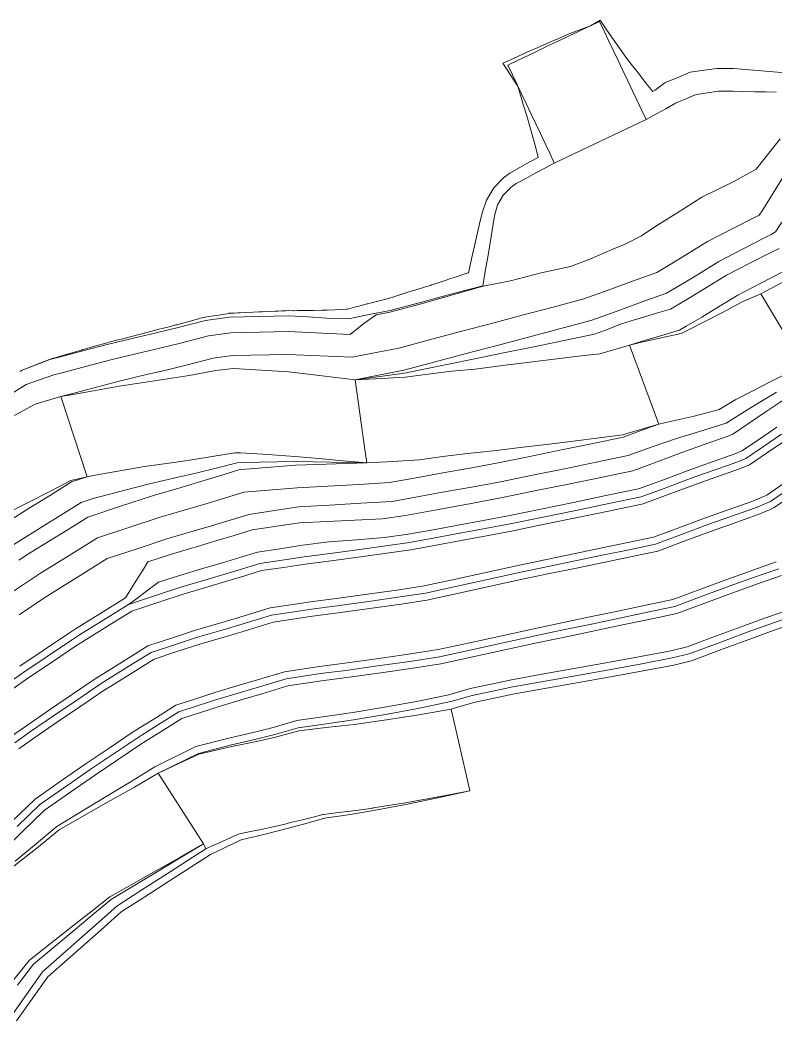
# Model space of a CAD drawing. Header units: inches. Extents: x 477581 to 478656, y 6770716 to 6772554.
# Drawn here: x 477989.3 to 478324.3, y 6772110.4 to 6772553.7 of the extents above; entities that cross this region are included whole.
import ezdxf

# ---------------------------------------------------------------- set-up
doc = ezdxf.new("R2010")
doc.units = ezdxf.units.IN
doc.header["$MEASUREMENT"] = 0
doc.linetypes.add('CONTINUOUS-0-2-1-1-0', pattern=[0])
doc.linetypes.add('CONTINUOUS-0-7-1-1-1', pattern=[0])
for name, color, linetype in [('1', 7, 'Continuous'), ('300', 2, 'Continuous'), ('301', 2, 'Continuous'), ('302', 2, 'Continuous'), ('304', 2, 'Continuous')]:
    doc.layers.add(name, color=color, linetype=linetype)

msp = doc.modelspace()

# ---------------------------------------------------------------- linework, layer by layer
at = {"layer": '1', "linetype": 'CONTINUOUS-0-7-1-1-1', "lineweight": 0}
for points in [[(478050.52, 6772220.13, 250), (478068.49, 6772228.48, 248.44), (478083.21, 6772231.97, 247.34), (478094.11, 6772234.18, 246.23), (478102.5, 6772236.05, 245.37), (478112.84, 6772238.8, 244.56), (478126.18, 6772240.45, 243.47), (478137.39, 6772241.72, 242.34), (478151.64, 6772243.71, 240.9), (478165.99, 6772245.96, 239.45), (478180.29, 6772248.44, 238)], [(477944.34, 6772139.74, 262), (477965.74, 6772162.26, 259.3), (477988.06, 6772180.12, 256.87), (477996.71, 6772186.91, 255.78), (478006.71, 6772194.96, 254.77), (478018.85, 6772202.01, 253.65), (478029.44, 6772208, 252.43), (478040.03, 6772213.99, 251.21), (478050.52, 6772220.13, 250)], [(478188.64, 6772212.35, 238), (478174.79, 6772209.65, 239.41), (478174.41, 6772209.58, 239.45), (478174.39, 6772209.57, 239.45), (478173.96, 6772209.5, 239.49), (478163.22, 6772207.58, 240.59), (478160.15, 6772207.04, 240.9), (478160.08, 6772207.03, 240.9), (478156.23, 6772206.4, 241.29), (478146.88, 6772204.88, 242.22), (478145.79, 6772204.7, 242.33), (478145.65, 6772204.68, 242.34), (478144.64, 6772204.54, 242.44), (478139.15, 6772203.79, 242.99), (478134.46, 6772203.15, 243.45), (478134.26, 6772203.13, 243.47), (478133.13, 6772202.99, 243.59), (478129.18, 6772202.51, 243.99), (478123.82, 6772201.86, 244.53), (478123.54, 6772201.79, 244.56), (478119.26, 6772200.7, 245), (478116.79, 6772200.08, 245.25), (478116.08, 6772199.9, 245.33), (478115.74, 6772199.81, 245.37), (478110.54, 6772198.53, 245.9), (478108.62, 6772198.05, 246.09), (478107.66, 6772197.81, 246.19), (478107.24, 6772197.72, 246.23), (478105.4, 6772197.3, 246.41), (478099.48, 6772195.95, 247.01), (478096.76, 6772195.33, 247.29), (478096.23, 6772195.22, 247.34), (478094.66, 6772194.9, 247.52), (478094.43, 6772194.85, 247.54), (478086.36, 6772193.18, 248.37), (478085.73, 6772192.9, 248.44), (478075.64, 6772188.44, 249.54), (478075.22, 6772188.26, 249.58), (478075.12, 6772188.22, 249.59), (478074.68, 6772188.02, 249.64), (478072.17, 6772186.93, 249.93), (478071.64, 6772186.6, 250)], [(477976.37, 6772116, 262), (477977.75, 6772117.65, 261.79), (477985.98, 6772127.95, 260.5), (477993.48, 6772137.32, 259.3), (478002.61, 6772144.5, 258.14), (478012.6, 6772152.35, 256.87), (478021.22, 6772159.11, 255.78), (478029.13, 6772165.32, 254.77), (478038.92, 6772170.86, 253.65), (478049.51, 6772176.84, 252.43), (478060.1, 6772182.83, 251.21), (478070.69, 6772188.83, 250)]]:
    msp.add_polyline3d(points, dxfattribs=at)
at = {"layer": '300', "linetype": 'CONTINUOUS-0-2-1-1-0', "lineweight": 0}
msp.add_line((478226.05, 6772490.35, 382), (478266.71, 6772509.63, 382), dxfattribs=at)
for points in [[(478404.54, 6772435.95, 340), (478384.93, 6772448.95, 340), (478369.26, 6772450.88, 340), (478353.57, 6772449.08, 340), (478341.07, 6772444.5, 340), (478327.01, 6772437.36, 340), (478317.6, 6772432.48, 340), (478336.69, 6772400.42, 340)], [(478317.6, 6772432.48, 340), (478309.32, 6772428.82, 340.8), (478300.52, 6772424.11, 341.66), (478292.74, 6772420.12, 342.54), (478285.55, 6772416.5, 343.34), (478282.2, 6772414.82, 343.71), (478275.51, 6772413.4, 344.4), (478264.65, 6772410.98, 345.48), (478259.33, 6772409.72, 346)], [(478259.33, 6772409.72, 346), (478246.28, 6772405.86, 347.32), (478239.28, 6772405.14, 348.03), (478227.21, 6772403.64, 349.2), (478215.14, 6772402.13, 350.38), (478203.07, 6772400.63, 351.55), (478191, 6772399.12, 352.73), (478180.46, 6772398.16, 353.78), (478168.97, 6772396.65, 354.88), (478159.93, 6772395.51, 355.79), (478146.83, 6772394.81, 357.1), (478137.86, 6772394.33, 358)], [(478137.86, 6772394.33, 358), (478123.17, 6772396.08, 359.37), (478108.48, 6772397.83, 360.75), (478096.23, 6772398.57, 361.95), (478083.98, 6772399.32, 363.16), (478076.09, 6772398.47, 363.42), (478064.33, 6772396.25, 364.35), (478054.68, 6772394.74, 365.32), (478046.94, 6772393.64, 366.11), (478033.28, 6772391.56, 367.43), (478021.93, 6772389.49, 368.53), (478011.04, 6772387.57, 369.63), (478007.43, 6772386.94, 370)], [(478336.69, 6772400.42, 340), (478329.34, 6772397.3, 340.8), (478321.66, 6772393.37, 341.66), (478313.76, 6772389.29, 342.54), (478306.45, 6772385.6, 343.34), (478299.1, 6772381.21, 343.71), (478287.97, 6772378.23, 344.4), (478277.44, 6772375.93, 345.48), (478272.34, 6772374.75, 346)], [(478007.43, 6772386.94, 370), (477996.07, 6772383.57, 370.7), (477983.54, 6772376.75, 371.68), (477973.04, 6772371.38, 372.86), (477962.44, 6772365.95, 374.03), (477957.03, 6772363.04, 374.57), (477944.63, 6772356.07, 375.95), (477933.09, 6772349.61, 377.25), (477921.49, 6772342.9, 378.56), (477910.43, 6772336.51, 379.84), (477897.51, 6772328.76, 381.05), (477888, 6772320.72, 382)], [(478272.34, 6772374.75, 346), (478256.26, 6772369.95, 347.32), (478246.1, 6772368.65, 348.03), (478234.37, 6772367.2, 349.2), (478222.63, 6772365.75, 350.38), (478210.9, 6772364.3, 351.55), (478199.16, 6772362.86, 352.73), (478187.57, 6772361.71, 353.78), (478176.7, 6772360.33, 354.88), (478166.33, 6772358.91, 355.79), (478151.91, 6772358.03, 357.1), (478142.95, 6772357.55, 358)], [(478142.95, 6772357.55, 358), (478132.33, 6772358.51, 358.92), (478121.71, 6772359.46, 359.83), (478111.09, 6772360.42, 360.75), (478099.06, 6772361.19, 361.95), (478087.03, 6772361.97, 363.16), (478084.47, 6772361.94, 363.42), (478075.28, 6772360.51, 364.35), (478065.39, 6772358.93, 365.32), (478057.48, 6772357.78, 366.11), (478044.41, 6772355.87, 367.43), (478033.57, 6772353.96, 368.53), (478022.69, 6772352.05, 369.63), (478019.07, 6772351.42, 370)], [(478019.07, 6772351.42, 370), (478011.88, 6772349.68, 370.7), (478003.15, 6772345.21, 371.68), (477992.65, 6772339.85, 372.86), (477982.21, 6772334.52, 374.03), (477977.39, 6772331.99, 374.57), (477965.39, 6772325.28, 375.95), (477954.04, 6772318.95, 377.25), (477942.67, 6772312.41, 378.56), (477931.64, 6772306.03, 379.84), (477921.13, 6772299.96, 381.05), (477913.75, 6772293.96, 382)]]:
    msp.add_polyline3d(points, dxfattribs=at)
at = {"layer": '301', "linetype": 'CONTINUOUS-0-2-1-1-0', "lineweight": 0}
for points in [[(477978.97, 6772384.1, 382), (477992.03, 6772392.22, 382), (478004.29, 6772396.52, 382), (478008.38, 6772397.6, 382), (478018.96, 6772400.39, 382), (478030.18, 6772403.39, 382), (478043.74, 6772406.58, 382), (478051.24, 6772408.3, 382), (478060.48, 6772410.55, 382), (478072.9, 6772413.76, 382), (478082.71, 6772415.11, 382), (478095.41, 6772415.39, 382), (478108.12, 6772415.67, 382), (478135.53, 6772414.4, 382), (478141.71, 6772419.26, 382), (478147.06, 6772423.15, 382), (478153.21, 6772424.29, 382), (478167.1, 6772427.97, 382), (478194.5, 6772435.76, 382), (478206.59, 6772438.18, 382), (478220.3, 6772441.68, 382), (478233.3, 6772444.45, 382), (478241.85, 6772447.78, 382), (478252.04, 6772452.21, 382), (478257.43, 6772454.45, 382), (478264.75, 6772458.11, 382), (478271.05, 6772462.34, 382), (478280.38, 6772468.13, 382), (478291.41, 6772475.2, 382), (478305.6, 6772482.11, 382), (478315.42, 6772487.62, 382), (478326.07, 6772501.08, 382)], [(477984.01, 6772331.65, 370), (477993.39, 6772337.48, 370), (478002.76, 6772343.31, 370), (478012.13, 6772349.14, 370), (478019.07, 6772351.42, 370), (478007.43, 6772386.94, 370), (478010.95, 6772387.87, 370), (478021.54, 6772390.66, 370), (478032.64, 6772393.62, 370), (478046.02, 6772396.78, 370), (478053.55, 6772398.5, 370), (478062.93, 6772400.78, 370), (478074.85, 6772403.87, 370), (478083.51, 6772405.05, 370), (478107.93, 6772405.6, 370), (478136.48, 6772404.33, 370), (478144.69, 6772405.95, 370), (478157.11, 6772408.42, 370), (478170.79, 6772412.05, 370), (478184.47, 6772415.67, 370), (478198.15, 6772419.29, 370), (478211.83, 6772422.92, 370), (478225.51, 6772426.54, 370), (478239.19, 6772430.17, 370), (478249.96, 6772434.07, 370), (478260.73, 6772437.97, 370), (478271.49, 6772441.88, 370), (478277.42, 6772445.4, 370), (478284.66, 6772449.77, 370), (478293.99, 6772455.52, 370), (478305.13, 6772461.3, 370), (478314.98, 6772466.35, 370), (478316.88, 6772467.25, 370), (478318.38, 6772469.56, 370), (478329.71, 6772487.78, 370)], [(477988.85, 6772314.5, 358), (477993.1, 6772317.21, 358), (478001.87, 6772322.66, 358), (478010.63, 6772328.11, 358), (478019.4, 6772333.56, 358), (478033.9, 6772338.31, 358), (478048.4, 6772343.07, 358), (478060.73, 6772346.71, 358), (478068.38, 6772348.95, 358), (478077.29, 6772351.68, 358), (478086.2, 6772354.41, 358), (478087.63, 6772354.63, 358), (478111.37, 6772356.51, 358), (478142.95, 6772357.55, 358), (478141.99, 6772364.49, 358), (478137.86, 6772394.33, 358), (478146.72, 6772395.56, 358), (478159.61, 6772397.34, 358), (478169.75, 6772399.38, 358), (478179.89, 6772401.41, 358), (478190.03, 6772403.45, 358), (478203.49, 6772406.21, 358), (478216.95, 6772408.98, 358), (478230.42, 6772411.75, 358), (478243.88, 6772414.52, 358), (478248.67, 6772416.3, 358), (478255.81, 6772419.17, 358), (478261.61, 6772420.96, 358), (478272.33, 6772424.12, 358), (478277.47, 6772425.59, 358), (478279.38, 6772426.71, 358), (478286.2, 6772430.76, 358), (478293.55, 6772435.21, 358), (478302.4, 6772440.66, 358), (478312.95, 6772446.13, 358), (478322.54, 6772451.04, 358), (478325.67, 6772452.53, 358)], [(477983.34, 6772298.63, 346), (477994.37, 6772306.08, 346), (477998.46, 6772308.68, 346), (478011.08, 6772316.53, 346), (478023.69, 6772324.37, 346), (478037.54, 6772328.91, 346), (478051.4, 6772333.45, 346), (478063.57, 6772337.05, 346), (478071.26, 6772339.3, 346), (478079.86, 6772341.93, 346), (478088.45, 6772344.57, 346), (478112.07, 6772346.44, 346), (478125.73, 6772347.22, 346), (478139.39, 6772348, 346), (478153.05, 6772348.79, 346), (478164.89, 6772350.92, 346), (478176.73, 6772353.07, 346), (478188.56, 6772355.21, 346), (478200.4, 6772357.35, 346), (478214.44, 6772360.23, 346), (478228.48, 6772363.11, 346), (478242.52, 6772366, 346), (478256.55, 6772368.88, 346), (478266.88, 6772372.72, 346), (478272.34, 6772374.75, 346), (478259.33, 6772409.72, 346), (478264.52, 6772411.33, 346), (478275.13, 6772414.45, 346), (478281.47, 6772416.26, 346), (478284.51, 6772418.04, 346), (478291.37, 6772422.12, 346), (478298.8, 6772426.61, 346), (478307.37, 6772431.89, 346), (478317.56, 6772437.18, 346), (478326.99, 6772442, 346)], [(477989.21, 6772267.49, 334), (477999.6, 6772274.49, 334), (478010.33, 6772281.73, 334), (478013.96, 6772284.04, 334), (478024.71, 6772290.72, 334), (478036.09, 6772297.8, 334), (478038.72, 6772302.05, 334), (478041.36, 6772306.29, 334), (478044, 6772310.54, 334), (478045.96, 6772313.71, 334), (478056.48, 6772317.16, 334), (478068.38, 6772320.68, 334), (478076.15, 6772322.95, 334), (478084.2, 6772325.41, 334), (478092.24, 6772327.88, 334), (478113.15, 6772331.02, 334), (478125.41, 6772331.62, 334), (478137.66, 6772332.21, 334), (478149.92, 6772332.8, 334), (478160.16, 6772334.22, 334), (478174.7, 6772336.91, 334), (478189.24, 6772339.61, 334), (478203.78, 6772342.3, 334), (478218.06, 6772345.24, 334), (478232.33, 6772348.17, 334), (478246.6, 6772351.11, 334), (478260.88, 6772354.05, 334), (478271.68, 6772358.07, 334), (478282.49, 6772362.09, 334), (478292.43, 6772365.65, 334), (478303.07, 6772369.38, 334), (478305.17, 6772370.26, 334), (478312.55, 6772375.25, 334), (478319.93, 6772380.24, 334), (478326.98, 6772385.09, 334)], [(477980.69, 6772257.67, 322), (477991.02, 6772264.83, 322), (478001.4, 6772271.82, 322), (478012.09, 6772279.04, 322), (478015.68, 6772281.32, 322), (478026.41, 6772287.99, 322), (478037.45, 6772294.86, 322), (478049.4, 6772298.78, 322), (478061.02, 6772302.59, 322), (478072.68, 6772306.04, 322), (478080.53, 6772308.33, 322), (478087.96, 6772310.61, 322), (478095.63, 6772312.96, 322), (478105.54, 6772314.45, 322), (478115.25, 6772315.91, 322), (478126.81, 6772317.38, 322), (478140.91, 6772319.33, 322), (478151.47, 6772320.79, 322), (478161.96, 6772322.24, 322), (478173.06, 6772324.29, 322), (478184.23, 6772326.36, 322), (478195.4, 6772328.43, 322), (478206.53, 6772330.49, 322), (478221.06, 6772333.49, 322), (478235.63, 6772336.5, 322), (478250.19, 6772339.51, 322), (478264.51, 6772342.47, 322), (478275.45, 6772346.55, 322), (478286.64, 6772350.71, 322), (478296.48, 6772354.23, 322), (478307.4, 6772358.07, 322), (478310.94, 6772359.53, 322), (478318.72, 6772364.8, 322), (478326.76, 6772370.23, 322)], [(477985.12, 6772236.24, 310), (477992.17, 6772241.15, 310), (478002.37, 6772248.22, 310), (478012.64, 6772255.14, 310), (478023.12, 6772262.22, 310), (478026.39, 6772264.29, 310), (478035.89, 6772270.2, 310), (478046.02, 6772276.5, 310), (478056.84, 6772280.05, 310), (478067.01, 6772283.38, 310), (478078.35, 6772286.74, 310), (478086.29, 6772289.06, 310), (478100.1, 6772293.29, 310), (478109.26, 6772294.67, 310), (478118.01, 6772295.98, 310), (478129.45, 6772297.44, 310), (478143.28, 6772299.35, 310), (478157.26, 6772301.35, 310), (478168.38, 6772303.07, 310), (478182.32, 6772306.11, 310), (478196.45, 6772309.19, 310), (478210.61, 6772312.27, 310), (478222.62, 6772314.77, 310), (478234.6, 6772317.27, 310), (478246.58, 6772319.76, 310), (478258.56, 6772322.25, 310), (478270.06, 6772324.65, 310), (478281.3, 6772328.83, 310), (478293.03, 6772333.2, 310), (478302.7, 6772336.66, 310), (478314.06, 6772340.65, 310), (478318.77, 6772342.6, 310), (478320.22, 6772343.3, 310), (478328.56, 6772348.95, 310)], [(477986.96, 6772233.6, 298), (477994, 6772238.51, 298), (478004.19, 6772245.57, 298), (478014.44, 6772252.47, 298), (478024.89, 6772259.53, 298), (478028.1, 6772261.57, 298), (478037.59, 6772267.47, 298), (478047.39, 6772273.57, 298), (478057.84, 6772276.99, 298), (478067.96, 6772280.31, 298), (478079.26, 6772283.66, 298), (478087.21, 6772285.98, 298), (478100.82, 6772290.15, 298), (478109.73, 6772291.49, 298), (478118.45, 6772292.8, 298), (478129.87, 6772294.25, 298), (478143.73, 6772296.16, 298), (478157.73, 6772298.17, 298), (478168.97, 6772299.91, 298), (478183, 6772302.97, 298), (478197.14, 6772306.05, 298), (478211.28, 6772309.13, 298), (478223.28, 6772311.63, 298), (478235.26, 6772314.12, 298), (478247.23, 6772316.61, 298), (478259.21, 6772319.1, 298), (478270.96, 6772321.55, 298), (478282.42, 6772325.82, 298), (478294.14, 6772330.18, 298), (478303.78, 6772333.63, 298), (478315.21, 6772337.64, 298), (478320.09, 6772339.67, 298), (478321.83, 6772340.51, 298), (478330.37, 6772346.28, 298)], [(477985.74, 6772198.78, 286), (477996.02, 6772208.67, 286), (478008.63, 6772217.45, 286), (478018.66, 6772224.4, 286), (478028.77, 6772231.21, 286), (478038.94, 6772238.08, 286), (478041.75, 6772239.87, 286), (478049.72, 6772244.82, 286), (478058.31, 6772250.17, 286), (478067.28, 6772253.1, 286), (478075.6, 6772255.83, 286), (478086.49, 6772259.05, 286), (478094.56, 6772261.41, 286), (478106.51, 6772265.07, 286), (478121.98, 6772267.4, 286), (478133.24, 6772268.83, 286), (478147.3, 6772270.77, 286), (478161.52, 6772272.81, 286), (478174.64, 6772274.85, 286), (478188.61, 6772277.9, 286), (478202.76, 6772280.99, 286), (478216.94, 6772284.09, 286), (478229.38, 6772286.7, 286), (478241.8, 6772289.31, 286), (478254.21, 6772291.91, 286), (478266.63, 6772294.52, 286), (478278.57, 6772297.02, 286), (478290.5, 6772301.47, 286), (478302.93, 6772306.09, 286), (478312.34, 6772309.46, 286), (478324.37, 6772313.68, 286)], [(477988, 6772196.5, 274), (477998.06, 6772206.18, 274), (478010.46, 6772214.81, 274), (478020.47, 6772221.75, 274), (478030.56, 6772228.54, 274), (478040.71, 6772235.39, 274), (478043.46, 6772237.15, 274), (478051.42, 6772242.09, 274), (478059.68, 6772247.23, 274), (478068.28, 6772250.05, 274), (478076.56, 6772252.76, 274), (478087.39, 6772255.97, 274), (478095.48, 6772258.33, 274), (478107.23, 6772261.93, 274), (478122.42, 6772264.21, 274), (478133.66, 6772265.64, 274), (478147.75, 6772267.59, 274), (478161.99, 6772269.63, 274), (478175.23, 6772271.68, 274), (478189.29, 6772274.76, 274), (478203.45, 6772277.85, 274), (478217.62, 6772280.95, 274), (478230.04, 6772283.55, 274), (478242.46, 6772286.16, 274), (478254.87, 6772288.76, 274), (478267.29, 6772291.37, 274), (478279.47, 6772293.93, 274), (478291.63, 6772298.45, 274), (478304.03, 6772303.07, 274), (478313.42, 6772306.43, 274), (478325.52, 6772310.68, 274)], [(477987.21, 6772181.2, 262), (477995.67, 6772188.21, 262), (478005.61, 6772196.56, 262), (478017.73, 6772203.95, 262), (478028.17, 6772210.23, 262), (478038.58, 6772216.49, 262), (478049.02, 6772222.98, 262), (478067.29, 6772231.94, 262), (478082.37, 6772235.8, 262), (478093.23, 6772238.32, 262), (478101.44, 6772240.38, 262), (478111.95, 6772243.4, 262), (478125.6, 6772245.38, 262), (478136.72, 6772246.94, 262), (478150.81, 6772249.31, 262), (478165.01, 6772251.92, 262), (478179.36, 6772254.87, 262), (478188.82, 6772257.62, 262), (478198.12, 6772259.59, 262), (478207.12, 6772261.51, 262), (478221.42, 6772264.04, 262), (478235.62, 6772266.56, 262), (478249.79, 6772269.06, 262), (478264.22, 6772271.75, 262), (478277.64, 6772274.27, 262), (478284.91, 6772276.06, 262), (478297.48, 6772280.74, 262), (478310.42, 6772285.56, 262), (478319.64, 6772288.86, 262), (478332.18, 6772293.26, 262)], [(478093.9, 6772235.17, 250), (478102.2, 6772237.26, 250), (478112.56, 6772240.23, 250), (478125.98, 6772242.18, 250), (478137.13, 6772243.75, 250), (478151.28, 6772246.12, 250), (478165.53, 6772248.75, 250), (478180.27, 6772251.79, 250), (478189.61, 6772254.5, 250), (478198.79, 6772256.45, 250), (478207.73, 6772258.36, 250), (478221.98, 6772260.88, 250), (478236.18, 6772263.39, 250), (478250.36, 6772265.9, 250), (478264.81, 6772268.59, 250), (478278.33, 6772271.13, 250), (478285.86, 6772272.98, 250), (478298.6, 6772277.73, 250), (478311.53, 6772282.54, 250), (478320.72, 6772285.83, 250), (478333.33, 6772290.26, 250)], [(477988.17, 6772126.19, 250), (477995.25, 6772135.54, 250), (478003.96, 6772142.78, 250), (478013.73, 6772150.9, 250), (478022.18, 6772157.9, 250), (478029.85, 6772164.25, 250), (478039.4, 6772170, 250), (478049.83, 6772176.28, 250), (478060.26, 6772182.55, 250), (478070.69, 6772188.83, 250), (478050.52, 6772220.13, 250), (478068.35, 6772228.88, 250), (478083.06, 6772232.66, 250), (478093.9, 6772235.17, 250)]]:
    msp.add_polyline3d(points, dxfattribs=at)
at = {"layer": '302', "linetype": 'CONTINUOUS-0-2-1-1-0', "lineweight": 0}
for points in [[(477991.42, 6772399.08, 382), (478002.5, 6772403.29, 382), (478006.6, 6772404.37, 382), (478017.17, 6772407.16, 382), (478028.47, 6772410.17, 382), (478042.16, 6772413.4, 382), (478049.63, 6772415.11, 382), (478058.78, 6772417.34, 382), (478071.54, 6772420.64, 382), (478082.15, 6772422.1, 382), (478095.2, 6772422.39, 382), (478108.25, 6772422.68, 382), (478116.78, 6772422.17, 382), (478125.32, 6772421.67, 382), (478133.74, 6772421.42, 382), (478134.87, 6772421.41, 382), (478144.07, 6772423.24, 382), (478153.26, 6772425.06, 382), (478166.73, 6772428.63, 382), (478180.2, 6772432.2, 382), (478194.43, 6772435.97, 382), (478195.01, 6772439.51, 382), (478195.77, 6772444.1, 382), (478196.53, 6772448.69, 382), (478197.28, 6772453.28, 382), (478198.04, 6772457.86, 382), (478198.8, 6772462.45, 382), (478199.55, 6772467.03, 382), (478200.9, 6772471.84, 382), (478203.4, 6772476.15, 382), (478206.88, 6772479.72, 382), (478209.14, 6772481.28, 382), (478213.37, 6772483.55, 382), (478217.6, 6772485.81, 382), (478221.83, 6772488.08, 382), (478226.05, 6772490.35, 382), (478224, 6772494.69, 382.48), (478221.94, 6772499.03, 382.96), (478219.88, 6772503.37, 383.44), (478217.82, 6772507.71, 383.92), (478215.76, 6772512.05, 384.4), (478213.7, 6772516.39, 384.88), (478211.64, 6772520.74, 385.36), (478209.92, 6772524.37, 385.76), (478209.58, 6772525.08, 385.84), (478207.53, 6772529.42, 386.32), (478205.47, 6772533.76, 386.81), (478209.98, 6772535.9, 386.81), (478214.5, 6772538.04, 386.81), (478219.02, 6772540.19, 386.81), (478223.54, 6772542.33, 386.81), (478228.05, 6772544.47, 386.81), (478232.57, 6772546.61, 386.81), (478237.09, 6772548.76, 386.81), (478241.61, 6772550.9, 386.81), (478242.04, 6772551.11, 386.81), (478246.13, 6772553.04, 386.81), (478248.18, 6772548.7, 386.32), (478250.24, 6772544.36, 385.84), (478252.3, 6772540.02, 385.36), (478254.36, 6772535.68, 384.88), (478256.42, 6772531.33, 384.4), (478258.48, 6772526.99, 383.92), (478260.54, 6772522.65, 383.44), (478262.6, 6772518.31, 382.96), (478264.66, 6772513.97, 382.48), (478266.71, 6772509.63, 382), (478271.08, 6772511.92, 382), (478275.41, 6772514.41, 382), (478279.74, 6772516.9, 382), (478284.34, 6772518.83, 382), (478288.93, 6772520.76, 382), (478293.87, 6772521.5, 382), (478298.8, 6772522.23, 382), (478300.53, 6772522.23, 382), (478305.3, 6772522.13, 382), (478310.07, 6772522.03, 382), (478314.85, 6772521.93, 382), (478319.62, 6772521.83, 382), (478324.39, 6772521.73, 382)], [(477985.01, 6772320.36, 358), (477989.37, 6772323.13, 358), (477998.39, 6772328.74, 358), (478007.4, 6772334.34, 358), (478016.42, 6772339.95, 358), (478022.21, 6772341.85, 358), (478025.73, 6772342.78, 358), (478036.33, 6772345.57, 358), (478046.76, 6772348.32, 358), (478059.4, 6772351.25, 358), (478067.15, 6772353.04, 358), (478076.84, 6772355.42, 358), (478085.49, 6772357.5, 358), (478087.39, 6772357.64, 358), (478111.26, 6772358.12, 358), (478142.95, 6772357.55, 358), (478141.99, 6772364.49, 358), (478137.86, 6772394.33, 358), (478146.65, 6772396.08, 358), (478159.39, 6772398.61, 358), (478173.19, 6772402.27, 358), (478186.99, 6772405.92, 358), (478200.8, 6772409.58, 358), (478214.6, 6772413.23, 358), (478228.4, 6772416.89, 358), (478242.21, 6772420.55, 358), (478253.41, 6772424.61, 358), (478264.61, 6772428.67, 358), (478275.82, 6772432.74, 358), (478282.6, 6772436.76, 358), (478289.91, 6772441.18, 358), (478298.95, 6772446.76, 358), (478309.74, 6772452.35, 358), (478319.44, 6772457.32, 358), (478322.21, 6772458.63, 358), (478323.58, 6772459.54, 358), (478324.12, 6772459.9, 358), (478326.87, 6772464.14, 358)], [(477988.96, 6772290.28, 334), (477999.89, 6772297.66, 334), (478003.83, 6772300.16, 334), (478015.9, 6772307.67, 334), (478027.98, 6772315.18, 334), (478041.18, 6772319.51, 334), (478054.39, 6772323.84, 334), (478066.41, 6772327.39, 334), (478074.15, 6772329.65, 334), (478082.42, 6772332.19, 334), (478090.69, 6772334.72, 334), (478112.66, 6772338.03, 334), (478126.49, 6772338.84, 334), (478140.31, 6772339.64, 334), (478154.14, 6772340.45, 334), (478166.16, 6772342.62, 334), (478178.19, 6772344.8, 334), (478190.22, 6772346.97, 334), (478202.24, 6772349.14, 334), (478216.39, 6772352.04, 334), (478230.53, 6772354.95, 334), (478244.67, 6772357.85, 334), (478258.81, 6772360.75, 334), (478269.45, 6772364.71, 334), (478280.19, 6772368.38, 334), (478290.4, 6772371.37, 334), (478302.19, 6772375.08, 334), (478310.12, 6772380.18, 334), (478317.13, 6772384.36, 334), (478324.51, 6772388.82, 334)], [(478037.45, 6772294.86, 322), (478041.47, 6772297.84, 322), (478045.49, 6772300.82, 322), (478049.5, 6772303.8, 322), (478050.65, 6772304.65, 322), (478059.47, 6772307.54, 322), (478071.22, 6772311.02, 322), (478079.04, 6772313.3, 322), (478086.76, 6772315.67, 322), (478094.48, 6772318.03, 322), (478104.51, 6772319.54, 322), (478114.53, 6772321.05, 322), (478126.12, 6772322.52, 322), (478138.5, 6772323.49, 322), (478150.88, 6772324.45, 322), (478161.37, 6772325.9, 322), (478172.43, 6772327.95, 322), (478183.5, 6772330, 322), (478194.56, 6772332.05, 322), (478205.63, 6772334.1, 322), (478220.06, 6772337.07, 322), (478234.49, 6772340.05, 322), (478248.92, 6772343.03, 322), (478263.36, 6772346, 322), (478274.36, 6772350.1, 322), (478285.37, 6772354.2, 322), (478295.24, 6772357.73, 322), (478306.07, 6772361.54, 322), (478309.17, 6772362.82, 322), (478316.92, 6772368.06, 322), (478324.67, 6772373.3, 322)], [(477982.53, 6772255.03, 310), (477992.84, 6772262.18, 310), (478003.2, 6772269.16, 310), (478013.86, 6772276.35, 310), (478017.39, 6772278.6, 310), (478028.11, 6772285.26, 310), (478038.82, 6772291.93, 310), (478050.4, 6772295.72, 310), (478061.98, 6772299.52, 310), (478073.59, 6772302.96, 310), (478081.45, 6772305.25, 310), (478088.9, 6772307.53, 310), (478096.35, 6772309.82, 310), (478106.02, 6772311.27, 310), (478115.69, 6772312.72, 310), (478127.23, 6772314.19, 310), (478141.35, 6772316.14, 310), (478151.91, 6772317.6, 310), (478162.48, 6772319.06, 310), (478173.65, 6772321.13, 310), (478184.81, 6772323.2, 310), (478195.98, 6772325.26, 310), (478207.15, 6772327.33, 310), (478221.71, 6772330.34, 310), (478236.28, 6772333.35, 310), (478250.84, 6772336.36, 310), (478265.4, 6772339.37, 310), (478276.57, 6772343.53, 310), (478287.74, 6772347.69, 310), (478297.55, 6772351.2, 310), (478308.55, 6772355.06, 310), (478312.47, 6772356.69, 310), (478320.52, 6772362.13, 310), (478328.57, 6772367.58, 310)], [(477988.79, 6772230.96, 286), (477995.84, 6772235.87, 286), (478006, 6772242.92, 286), (478016.23, 6772249.81, 286), (478026.65, 6772256.84, 286), (478029.81, 6772258.85, 286), (478039.29, 6772264.74, 286), (478048.76, 6772270.63, 286), (478058.84, 6772273.94, 286), (478068.92, 6772277.24, 286), (478080.17, 6772280.57, 286), (478088.13, 6772282.9, 286), (478101.53, 6772287, 286), (478110.21, 6772288.31, 286), (478118.9, 6772289.61, 286), (478130.29, 6772291.06, 286), (478144.18, 6772292.98, 286), (478158.21, 6772294.99, 286), (478169.56, 6772296.75, 286), (478183.69, 6772299.83, 286), (478197.82, 6772302.91, 286), (478211.95, 6772305.98, 286), (478223.93, 6772308.48, 286), (478235.91, 6772310.97, 286), (478247.89, 6772313.46, 286), (478259.87, 6772315.96, 286), (478271.85, 6772318.45, 286), (478283.54, 6772322.8, 286), (478295.24, 6772327.16, 286), (478304.85, 6772330.6, 286), (478316.36, 6772334.64, 286), (478321.41, 6772336.73, 286), (478323.44, 6772337.72, 286), (478332.17, 6772343.62, 286)], [(477982.54, 6772186.38, 262), (477990.26, 6772194.21, 262), (478000.11, 6772203.68, 262), (478012.3, 6772212.17, 262), (478022.29, 6772219.09, 262), (478032.36, 6772225.88, 262), (478042.47, 6772232.7, 262), (478045.18, 6772234.42, 262), (478053.11, 6772239.36, 262), (478061.05, 6772244.3, 262), (478069.28, 6772246.99, 262), (478077.51, 6772249.69, 262), (478088.3, 6772252.88, 262), (478096.4, 6772255.25, 262), (478107.94, 6772258.79, 262), (478122.86, 6772261.03, 262), (478134.09, 6772262.46, 262), (478148.2, 6772264.4, 262), (478162.47, 6772266.45, 262), (478175.82, 6772268.52, 262), (478189.98, 6772271.62, 262), (478204.13, 6772274.71, 262), (478218.29, 6772277.8, 262), (478230.7, 6772280.41, 262), (478243.12, 6772283.01, 262), (478255.53, 6772285.62, 262), (478267.95, 6772288.22, 262), (478280.36, 6772290.83, 262), (478292.75, 6772295.44, 262), (478305.13, 6772300.05, 262), (478314.49, 6772303.4, 262), (478326.67, 6772307.68, 262)], [(478083.06, 6772232.66, 250), (478093.9, 6772235.17, 250), (478102.2, 6772237.26, 250), (478112.56, 6772240.23, 250), (478125.98, 6772242.18, 250), (478137.13, 6772243.75, 250), (478151.28, 6772246.12, 250), (478165.53, 6772248.75, 250), (478180.27, 6772251.79, 250), (478189.61, 6772254.5, 250), (478198.79, 6772256.45, 250), (478207.73, 6772258.36, 250), (478221.98, 6772260.88, 250), (478236.18, 6772263.39, 250), (478250.36, 6772265.9, 250), (478264.81, 6772268.59, 250), (478278.33, 6772271.13, 250), (478285.86, 6772272.98, 250), (478298.6, 6772277.73, 250), (478311.53, 6772282.54, 250), (478320.72, 6772285.83, 250), (478333.33, 6772290.26, 250)], [(478190.39, 6772251.38, 238), (478199.46, 6772253.3, 238), (478208.35, 6772255.2, 238), (478222.54, 6772257.71, 238), (478236.74, 6772260.22, 238), (478250.94, 6772262.74, 238), (478265.4, 6772265.43, 238), (478279.01, 6772267.99, 238), (478286.81, 6772269.91, 238), (478299.72, 6772274.71, 238), (478312.63, 6772279.52, 238), (478321.79, 6772282.8, 238), (478334.48, 6772287.25, 238)], [(477987.78, 6772110.37, 238), (477994.74, 6772120.15, 238), (478001.69, 6772129.94, 238), (478010.31, 6772137.56, 238), (478018.93, 6772145.18, 238), (478026.56, 6772151.91, 238), (478034.19, 6772158.64, 238), (478044.63, 6772165.37, 238), (478055.08, 6772172.11, 238), (478065.52, 6772178.84, 238), (478073.72, 6772184.12, 238), (478076.54, 6772185.45, 238), (478087.28, 6772190.54, 238), (478097.35, 6772192.91, 238), (478108.22, 6772195.69, 238), (478116.61, 6772198.01, 238), (478124.19, 6772200.15, 238), (478134.68, 6772201.71, 238), (478145.99, 6772203.56, 238), (478160.3, 6772206.28, 238), (478174.5, 6772209.2, 238), (478188.64, 6772212.35, 238), (478186.83, 6772220.14, 238), (478180.29, 6772248.44, 238), (478181.19, 6772248.71, 238), (478190.39, 6772251.38, 238)], [(477985.18, 6772112.25, 250), (477992.12, 6772122.02, 250), (477999.29, 6772132.1, 250), (478008.18, 6772139.97, 250), (478016.8, 6772147.59, 250), (478024.43, 6772154.32, 250), (478032.24, 6772161.21, 250), (478042.89, 6772168.08, 250), (478053.34, 6772174.81, 250), (478063.78, 6772181.54, 250), (478071.64, 6772186.6, 250), (478070.69, 6772188.83, 250), (478050.52, 6772220.13, 250), (478068.35, 6772228.88, 250), (478083.06, 6772232.66, 250)]]:
    msp.add_polyline3d(points, dxfattribs=at)
at = {"layer": '304', "linetype": 'CONTINUOUS-0-2-1-1-0', "lineweight": 0}
msp.add_polyline3d([(477989.28, 6772398.1, 382), (477989.48, 6772398.21, 382), (477990.29, 6772398.65, 382), (478000, 6772402.43, 382.1), (478000.49, 6772402.62, 382.11), (478002.38, 6772403.37, 382.14), (478002.47, 6772403.4, 382.14), (478003.16, 6772403.6, 382.15), (478006.44, 6772404.56, 382.26), (478006.6, 6772404.61, 382.27), (478013.52, 6772406.63, 382.5), (478016.49, 6772407.5, 382.61), (478016.65, 6772407.55, 382.61), (478017.03, 6772407.66, 382.62), (478017.49, 6772407.8, 382.64), (478022.93, 6772409.34, 382.74), (478027.52, 6772410.63, 382.82), (478028.3, 6772410.86, 382.83), (478029.29, 6772411.1, 382.86), (478029.8, 6772411.23, 382.87), (478032.1, 6772411.83, 382.92), (478034.86, 6772412.54, 383), (478041.93, 6772414.39, 383.21), (478042.69, 6772414.58, 383.23), (478043.31, 6772414.74, 383.25), (478047.07, 6772415.71, 383.37), (478048.19, 6772415.99, 383.4), (478049.36, 6772416.28, 383.43), (478050.44, 6772416.56, 383.45), (478052.84, 6772417.19, 383.5), (478055.97, 6772418.01, 383.57), (478058.32, 6772418.63, 383.62), (478058.45, 6772418.66, 383.62), (478058.78, 6772418.74, 383.61), (478069.04, 6772421.5, 383.74), (478069.33, 6772421.58, 383.74), (478071.25, 6772422.08, 383.74), (478071.32, 6772422.09, 383.74), (478072.99, 6772422.34, 383.77), (478077.35, 6772423.01, 383.86), (478078.32, 6772423.17, 383.88), (478082.02, 6772423.77, 383.99), (478082.18, 6772423.78, 384), (478084.38, 6772423.91, 384.1), (478085.82, 6772423.99, 384.16), (478086.91, 6772424.07, 384.22), (478088.96, 6772424.14, 384.26), (478092.6, 6772424.35, 384.41), (478095.14, 6772424.46, 384.47), (478096.45, 6772424.51, 384.5), (478099.38, 6772424.64, 384.58), (478102.43, 6772424.75, 384.62), (478103.52, 6772424.8, 384.65), (478105.28, 6772424.85, 384.67), (478106.56, 6772424.89, 384.68), (478106.89, 6772424.91, 384.69), (478108.29, 6772424.98, 384.74), (478108.31, 6772424.98, 384.74), (478110.34, 6772424.94, 384.84), (478110.7, 6772424.93, 384.86), (478112.27, 6772424.96, 385), (478116.16, 6772425.04, 385.37), (478116.87, 6772425.05, 385.43), (478117.62, 6772425.06, 385.5), (478119.1, 6772425.08, 385.63), (478119.53, 6772425.09, 385.67), (478123.08, 6772425.16, 386), (478125.47, 6772425.2, 386.21), (478128.76, 6772425.34, 386.5), (478128.77, 6772425.34, 386.5), (478130.63, 6772425.43, 386.68), (478133.82, 6772425.59, 386.97), (478134.11, 6772425.61, 387), (478134.47, 6772425.63, 387.03), (478137.55, 6772426.47, 387.3), (478139.47, 6772426.97, 387.43), (478140.48, 6772427.23, 387.5), (478142.17, 6772427.74, 387.71), (478143.04, 6772427.92, 387.72), (478143.3, 6772427.98, 387.73), (478143.5, 6772428.03, 387.74), (478147.87, 6772429.12, 387.99), (478148.03, 6772429.16, 388), (478151.33, 6772430.02, 388.25), (478152.07, 6772430.21, 388.29), (478155.78, 6772431.37, 388.5), (478157.16, 6772431.8, 388.57), (478158.02, 6772432.09, 388.64), (478159.81, 6772432.69, 388.79), (478161.63, 6772433.29, 388.93), (478162.17, 6772433.45, 388.94), (478163.59, 6772433.87, 389), (478165.32, 6772434.39, 389.07), (478168.95, 6772435.47, 389.2), (478170.57, 6772435.97, 389.29), (478171.16, 6772436.16, 389.32), (478171.67, 6772436.33, 389.36), (478173.26, 6772436.87, 389.5), (478175.86, 6772437.75, 389.72), (478178.54, 6772438.63, 389.92), (478179.66, 6772439, 390), (478182.66, 6772440.01, 390.25), (478186.34, 6772441.2, 390.5), (478187.99, 6772441.75, 390.63), (478189.85, 6772449.79, 390.06), (478190.87, 6772454.33, 389.75), (478191.93, 6772458.87, 389.38), (478192.97, 6772463.41, 389.04), (478194.07, 6772468.25, 388.69), (478195.94, 6772473.92, 388.36), (478199.21, 6772479.33, 388.21), (478203.49, 6772483.74, 388.23), (478206.38, 6772485.82, 388.32), (478210.79, 6772488.36, 388.5), (478214.96, 6772490.73, 388.65), (478218.88, 6772492.75, 388.8), (478217.91, 6772497.12, 388.28), (478216.61, 6772501.82, 387.75), (478215.26, 6772506.5, 387.3), (478213.92, 6772511.18, 386.83), (478212.43, 6772515.79, 386.56), (478211.03, 6772520.45, 386.17), (478209.92, 6772524.37, 385.76), (478209.47, 6772525.02, 385.69), (478206.73, 6772529.04, 385.27), (478203.2, 6772534.57, 384.78), (478209.34, 6772537.27, 385), (478213.85, 6772539.41, 385), (478218.44, 6772541.41, 385.19), (478223.02, 6772543.41, 385.38), (478227.61, 6772545.41, 385.57), (478232.22, 6772547.36, 385.82), (478236.88, 6772549.19, 386.23), (478241.59, 6772550.94, 386.75), (478242.04, 6772551.11, 386.81), (478246.35, 6772553.68, 387.38), (478249.31, 6772549.24, 387.81), (478252.06, 6772545.22, 388.24), (478254.91, 6772541.25, 388.8), (478257.79, 6772537.3, 389.41), (478260.73, 6772533.38, 390.1), (478263.74, 6772529.49, 390.86), (478266.78, 6772525.61, 391.67), (478269.75, 6772522.01, 392.58), (478270.67, 6772522.65, 393.33), (478275.24, 6772525.99, 394.06), (478280.43, 6772528.15, 394.04), (478286.21, 6772530.52, 393.98), (478292.4, 6772531.41, 393.95), (478298.06, 6772532.22, 393.92), (478300.63, 6772532.22, 393.91), (478305.51, 6772532.14, 393.93), (478335.56, 6772529.75, 395.15)], dxfattribs=at)

doc.saveas('drawing.dxf')
